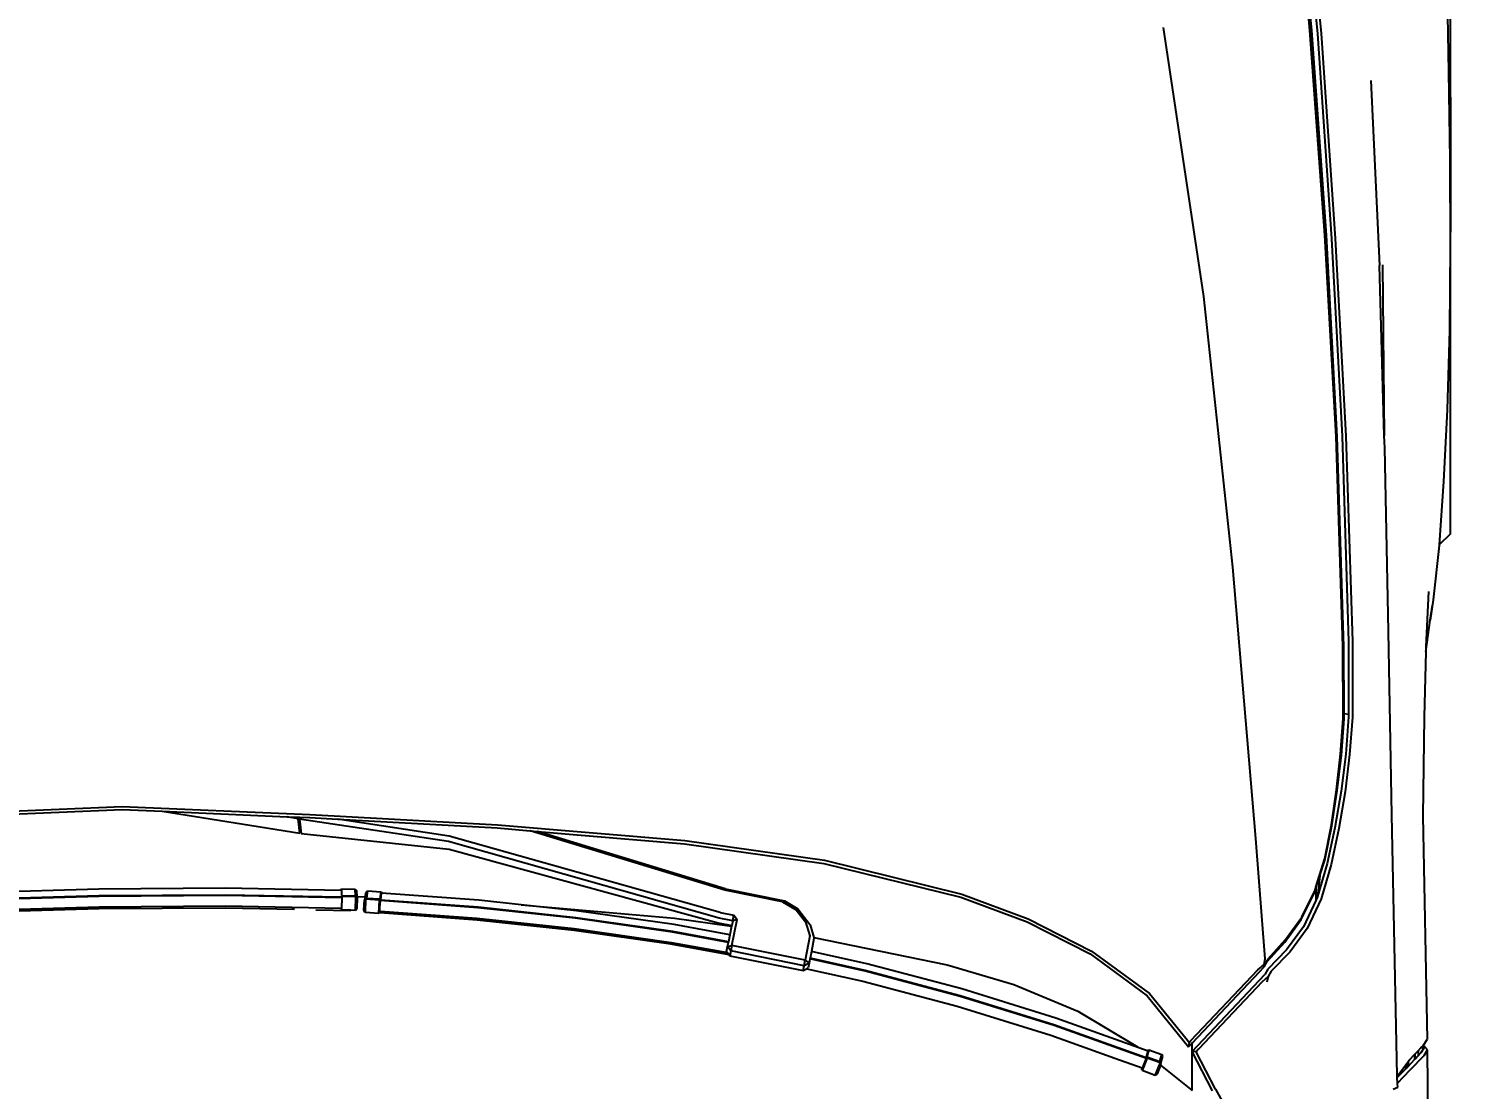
# Model space of a CAD drawing. Header units: metres. Extents: x 54.3 to 102.1, y 17 to 45.8.
# Drawn here: x 72.674 to 73.37, y 30.421 to 30.933 of the extents above; entities that cross this region are included whole.
import ezdxf

# ---------------------------------------------------------------- set-up
doc = ezdxf.new("R2010")
doc.units = ezdxf.units.M
doc.layers.get('Defpoints').update_dxf_attribs({"lineweight": 0})
doc.layers.add('Edges', color=7, linetype='Continuous')
doc.styles.add('TEXTS', font='swissl.ttf')
doc.dimstyles.new('Copy of DIMTEXT', dxfattribs={"dimscale": 0.3, "dimtxt": 0.22, "dimasz": 0.18, "dimexe": 0.05, "dimexo": 0.05, "dimgap": 0.05, "dimtad": 0, "dimzin": 1, "dimdsep": 46, "dimtxsty": 'TEXTS', "dimblk": 'ARCHTICK', "dimcen": 0.1, "dimclrd": 256, "dimclre": 6, "dimclrt": 7, "dimadec": 0, "dimazin": 0, "dimtfac": 0.15, "dimtix": 1, "dimtofl": 0, "dimtmove": 1, "dimatfit": 3, "dimldrblk": 'OPEN', "dimfxl": 0, "dimtolj": 1, "dimtzin": 0, "dimarcsym": 0})

# ---------------------------------------------------------------- blocks, each defined once
blk = doc.blocks.new('BMW 7 Series pl')
at = {"layer": 'Edges'}
for p, q in [((-1762, 958.5), (-2077, 958.5)), ((-1780.4, 957.2), (-1717, 958)), ((-1762, 958.5), (-1762, 958.5)), ((-1762, 958.5), (-1712.8, 958.5)), ((-1717, 958), (-1654.4, 958.4)), ((-1712.8, 958.5), (-1712.7, 958.5)), ((-1712.7, 958.5), (-1664.7, 958.5)), ((-1664.7, 958.5), (-1664.7, 958.5)), ((-1447, 958.5), (-1664.7, 958.5)), ((-1654.4, 958.4), (-1593.8, 957.8)), ((-1593.8, 957.8), (-1536.3, 956.2)), ((-1447, 958.5), (-1438.9, 950.4)), ((-1843.8, 955.9), (-1780.4, 957.2)), ((-1536.3, 956.2), (-1484.7, 953.6)), ((-1484.7, 953.6), (-1438.9, 950.4)), ((-1438.9, 950.4), (-1438.5, 950.4)), ((-1438.5, 950.4), (-1399.2, 946.1)), ((-1405.3, 942.6), (-1365.4, 940.9)), ((-1399.2, 946.1), (-1384.6, 944)), ((-1384.6, 944), (-1395.5, 945.5)), ((-1361.8, 940.8), (-1384.6, 944)), ((-1365.4, 940.9), (-1361.8, 940.8)), ((-1361.8, 940.8), (-1314.8, 939.6)), ((-1314.8, 939.6), (-1243.1, 938.6)), ((-1243.1, 938.6), (-1082, 941.8)), ((-1077.8, 939.1), (-1082, 941.8)), ((-1077.5, 938.8), (-1077.8, 939.1)), ((-1076.7, 940.1), (-1077.5, 938.8)), ((-1075.9, 937.3), (-1077.5, 938.8)), ((-1074.6, 942.1), (-1076.7, 940.1)), ((-1076, 939.7), (-1076.7, 940.1)), ((-1076, 939.7), (-1075.9, 937.3)), ((-1072.5, 937.5), (-1076, 939.7)), ((-1073.7, 935.2), (-1075.9, 937.3)), ((-802, 944.1), (-1074.6, 942.1)), ((-1070.4, 939.5), (-1074.6, 942.1)), ((-1070.1, 935.2), (-1072.5, 937.5)), ((-1060, 929.6), (-1070.4, 939.5)), ((-1073.7, 935.2), (-1070.1, 935.2)), ((-1071.7, 933.2), (-1073.7, 935.2)), ((-1068, 933.3), (-1071.7, 933.2)), ((-1071.1, 932.7), (-1071.7, 933.2)), ((-1071.1, 932.7), (-1067.5, 932.7)), ((-1067.3, 929), (-1071.1, 932.7)), ((-1068, 933.3), (-1070.1, 935.2)), ((-1067.5, 932.7), (-1068, 933.3)), ((-1062.7, 928.3), (-1067.5, 932.7)), ((-1066, 928), (-1067.3, 929)), ((-1066, 928), (-1062.7, 928.3)), ((-1064.7, 927), (-1066, 928)), ((-1061.6, 927.2), (-1064.7, 927)), ((-1064.1, 926.6), (-1064.7, 927)), ((-1064.1, 926.6), (-1061, 926.6)), ((-1063.5, 926.1), (-1064.1, 926.6)), ((-1062, 927.6), (-1062.7, 928.3)), ((-1061.6, 927.2), (-1062, 927.6)), ((-1061, 926.6), (-1061.6, 927.2)), ((-1060.5, 926.1), (-1061, 926.6)), ((-1050.5, 920.3), (-1060, 929.6)), ((-1244.2, 916.3), (-1376.5, 913.9)), ((-1055.9, 920.2), (-1244.2, 916.3)), ((-1063.5, 926.1), (-1060.5, 926.1)), ((-1056.1, 920.5), (-1063.5, 926.1)), ((-1054.5, 920.2), (-1060.5, 926.1)), ((-1056.1, 920.5), (-1055.9, 920.2)), ((-1054.5, 920.2), (-1055.9, 920.2)), ((-1050.5, 920.3), (-1054.5, 920.2)), ((-1049.9, 920.3), (-1050.5, 920.3)), ((-1047.5, 920.5), (-1049.9, 920.3)), ((-1046.1, 917.3), (-1047.5, 920.5)), ((-1774.1, 901), (-1640.6, 907.4)), ((-1641, 909.4), (-1517.7, 910.8)), ((-1517.7, 910.8), (-1640.6, 907.4)), ((-1509.1, 911.1), (-1517.7, 910.8)), ((-1376.5, 913.9), (-1509.1, 911.1)), ((-1517.4, 883.1), (-1369.3, 887.8)), ((-1517.3, 880.3), (-1369.2, 885)), ((-1369.3, 887.8), (-1314.7, 887.8)), ((-1369.2, 885), (-1316.8, 885)), ((-1317.3, 881.9), (-1316.8, 885)), ((-1316.8, 885), (-1314.8, 885)), ((-1314.8, 885), (-1287.9, 883)), ((-1314.7, 887.8), (-1287.6, 885.8)), ((-1287.6, 885.8), (-1260.7, 882.5)), ((-1808, 865.2), (-1660.1, 875.4)), ((-1517.2, 876.2), (-1662.5, 868)), ((-1517, 876.9), (-1662.4, 869)), ((-1660.1, 875.4), (-1517.4, 883.1)), ((-1659.8, 872.7), (-1517.3, 880.3)), ((-1365.8, 881), (-1517.2, 876.2)), ((-1365.6, 881.7), (-1517, 876.9)), ((-1313.6, 881.2), (-1365.8, 881)), ((-1317.3, 881.9), (-1365.6, 881.7)), ((-1313.3, 881.9), (-1317.3, 881.9)), ((-1287.8, 879.2), (-1313.6, 881.2)), ((-1287.3, 879.9), (-1313.3, 881.9)), ((-1287.9, 883), (-1261.1, 879.7)), ((-1262.2, 876.3), (-1287.8, 879.2)), ((-1261.6, 876.9), (-1287.3, 879.9)), ((-1237, 872.6), (-1262.2, 876.3)), ((-1236.2, 873), (-1261.6, 876.9)), ((-1261.1, 879.7), (-1234.7, 875.1)), ((-1260.7, 882.5), (-1234.2, 877.9)), ((-1234.7, 875.1), (-1208.9, 869.7)), ((-1234.2, 877.9), (-1208.2, 872.5)), ((-1949.4, 852.2), (-1808, 865.2)), ((-1662.5, 868), (-1810.3, 857.2)), ((-1662.4, 869), (-1810.2, 858.5)), ((-1807.7, 862.6), (-1659.8, 872.7)), ((-1212.5, 867.8), (-1237, 872.6)), ((-1211.5, 867.8), (-1236.2, 873)), ((-1191.9, 861.5), (-1212.5, 867.8)), ((-1200.3, 864.3), (-1211.5, 867.8)), ((-1208.9, 869.7), (-1185.2, 862.7)), ((-1208.2, 872.5), (-1183.6, 865.2)), ((-1200.7, 864.4), (-1200.3, 864.3)), ((-1200.3, 864.3), (-1185.2, 862.7)), ((-1191.4, 861.5), (-1200.3, 864.3)), ((-1183.6, 865.2), (-1162, 855.1)), ((-1810.3, 857.2), (-1952.3, 843.8)), ((-1810.2, 858.5), (-1952.1, 845.3)), ((-1948.9, 849.6), (-1807.7, 862.6)), ((-1191.9, 861.5), (-1191.4, 861.5)), ((-1189.8, 860.9), (-1191.9, 861.5)), ((-1191.4, 861.5), (-1182.4, 861.5)), ((-1188.4, 860.6), (-1191.4, 861.5)), ((-1170.2, 851.3), (-1189.8, 860.9)), ((-1168.6, 850.8), (-1188.4, 860.6)), ((-1185.2, 862.7), (-1184.6, 862.5)), ((-1184.6, 862.5), (-1182.4, 861.5)), ((-1182.4, 861.5), (-1163.4, 852.6)), ((-1162, 855.1), (-1145, 842.6)), ((-1154.1, 839.6), (-1170.2, 851.3)), ((-1152.3, 839), (-1168.6, 850.8)), ((-1163.4, 852.6), (-1146.6, 840.3)), ((-1140.1, 826.9), (-1154.1, 839.6)), ((-1138.2, 826.2), (-1152.3, 839)), ((-1146.6, 840.3), (-1132.8, 826.7)), ((-1145, 842.6), (-1131.3, 829.1)), ((-1140.2, 824.9), (-1227.1, 818)), ((-1136.2, 824.1), (-1140.2, 824.9)), ((-1136.2, 824.1), (-1140.1, 826.9)), ((-1134.4, 824.1), (-1138.2, 826.2)), ((-1132.2, 819.6), (-1136.2, 824.1)), ((-1130.6, 820.6), (-1134.4, 824.1)), ((-1132.8, 826.7), (-1128.9, 824.6)), ((-1131.3, 829.1), (-1127.5, 827)), ((-1073.4, 772.2), (-1128.9, 824.6)), ((-1127.5, 827), (-1123.4, 826)), ((-1127.5, 827), (-1123.7, 822.7)), ((-1123.7, 822.7), (-1075.1, 776.8)), ((-1227.1, 818), (-1422.9, 801.4)), ((-1081.2, 771.3), (-1132.2, 819.6)), ((-1130.6, 820.6), (-1079.3, 772.2)), ((-1422.9, 801.4), (-1618.2, 780.7)), ((-1046.2, 789), (-1013.4, 807.2)), ((-1618.2, 780.7), (-1812.4, 751.6)), ((-1045, 786.9), (-1073.4, 772.2)), ((-1046.2, 789), (-1073.2, 775)), ((-1079.9, 770), (-1081.2, 771.3)), ((-1079.5, 772.2), (-1079.8, 772.2)), ((-1073.4, 772.2), (-1079.3, 772.2)), ((-1076.6, 769.6), (-1079.3, 772.2)), ((-1075.1, 776.8), (-1073.2, 775)), ((-1073.2, 775), (-1073.4, 772.2)), ((-1045.3, 772.2), (-1073.4, 772.2)), ((-1063.4, 749.4), (-1045.3, 772.2)), ((-1115.3, 741.4), (-1081.4, 768.8)), ((-1113.5, 739.8), (-1076.6, 769.6)), ((-1081.4, 768.8), (-1079.9, 770)), ((-1079.9, 770), (-1076.6, 769.6)), ((-1074.6, 740.9), (-1071.1, 750.3)), ((-1071.1, 750.3), (-1069.8, 750.8)), ((-1066.1, 748.8), (-1071.1, 750.3)), ((-1069.8, 750.8), (-1064.9, 749.4)), ((-1065.3, 749.2), (-1064.9, 749.4)), ((-1064.9, 749.4), (-1064.1, 749.7)), ((-1064.1, 749.7), (-1063.4, 749.4)), ((-1063.4, 749.4), (-1057.3, 747)), ((-1145.7, 699.6), (-1115.3, 741.4)), ((-1143.7, 698.5), (-1113.5, 739.8)), ((-1068.2, 739.1), (-1092, 672.6)), ((-1073.6, 740.3), (-1076, 733.6)), ((-1074.2, 740.4), (-1074.6, 740.9)), ((-1074.6, 740.9), (-1069.6, 739.5)), ((-1073.6, 740.3), (-1074.2, 740.4)), ((-1068.8, 738.9), (-1073.6, 740.3)), ((-1073.6, 740.3), (-1073.6, 740.3)), ((-1069.6, 739.5), (-1066.1, 748.8)), ((-1069.6, 739.5), (-1068.8, 739.8)), ((-1068.8, 739.8), (-1065.3, 749.2)), ((-1068.8, 739.8), (-1059.6, 736.2)), ((-1068.2, 739.1), (-1068.8, 738.9)), ((-1063.7, 737.4), (-1068.2, 739.1)), ((-1065.3, 749.2), (-1066.1, 748.8)), ((-1056.1, 745.5), (-1065.3, 749.2)), ((-1056.1, 745.5), (-1059.6, 736.2)), ((-1057.3, 747), (-1056.1, 745.5)), ((-1102.5, 689.6), (-1076.7, 732.7)), ((-1076, 733.6), (-1097.4, 673.8)), ((-1068.8, 738.9), (-1092.6, 672.4)), ((-1076.7, 732.7), (-1076, 733.6)), ((-1068.6, 716.3), (-1061.5, 736)), ((-1059.6, 736.2), (-1063.7, 737.4)), ((-1061.3, 736.5), (-1063.7, 737.4)), ((-1061.5, 736), (-1061.3, 736.5)), ((-1061.5, 736), (-1060.2, 735.5)), ((-1085.1, 670.1), (-1068.6, 716.3)), ((-1169, 653.9), (-1145.7, 699.6)), ((-1166.9, 653), (-1143.7, 698.5)), ((-1121.7, 643.4), (-1102.5, 689.6)), ((-1097.4, 673.8), (-1118.5, 606)), ((-1092.6, 672.4), (-1113.6, 604.7)), ((-1092, 672.6), (-1113.1, 604.8)), ((-1106, 602.7), (-1085.1, 670.1)), ((-1186.9, 605.9), (-1169, 653.9)), ((-1184.8, 605.2), (-1166.9, 653)), ((-1135.8, 595.4), (-1121.7, 643.4)), ((-1211.3, 506.8), (-1186.9, 605.9)), ((-1209.1, 506.4), (-1184.8, 605.2)), ((-1118.5, 606), (-1136.7, 537.4)), ((-1113.6, 604.7), (-1131.8, 536.2)), ((-1113.1, 604.8), (-1131.3, 536.2)), ((-1155.5, 499.1), (-1135.8, 595.4)), ((-1124.1, 534.4), (-1106, 602.7)), ((-1136.7, 537.4), (-1145.6, 497.4)), ((-1131.8, 536.2), (-1140.6, 496.4)), ((-1131.3, 536.2), (-1140.2, 496.3)), ((-1133.1, 494), (-1124.1, 534.4)), ((-1225.6, 406), (-1211.3, 506.8)), ((-1223.3, 405.8), (-1209.1, 506.4)), ((-1176.4, 487.6), (-1164.8, 496.6)), ((-1175.5, 486.3), (-1167, 493.1)), ((-1167, 493.1), (-1156.8, 496.2)), ((-1164.8, 496.6), (-1155.5, 499.1)), ((-1156.8, 496.2), (-1139.2, 493)), ((-1155.5, 499.1), (-1154.9, 499.2)), ((-1154.9, 499.2), (-1145.6, 497.4)), ((-1139.2, 493), (-1149.9, 440.1)), ((-1135.2, 492.2), (-1145.9, 439.3)), ((-1145.6, 497.4), (-1140.6, 496.4)), ((-1142.4, 438.6), (-1131.7, 491.5)), ((-1140.6, 496.4), (-1140.2, 496.3)), ((-1140.2, 496.3), (-1137.2, 495.7)), ((-1139.2, 493), (-1137.2, 495.7)), ((-1135.2, 492.2), (-1139.2, 493)), ((-1137.2, 495.7), (-1133.7, 495)), ((-1137.2, 495.7), (-1135.2, 492.2)), ((-1131.7, 491.5), (-1135.2, 492.2)), ((-1133.1, 494), (-1133.7, 495)), ((-1132.7, 493.3), (-1133.1, 494)), ((-1131.7, 491.5), (-1132.7, 493.3)), ((-1182.1, 478.1), (-1176.4, 487.6)), ((-1181.3, 476.5), (-1175.5, 486.3)), ((-1190.8, 435.1), (-1182.1, 478.1)), ((-1181.3, 476.5), (-1189.7, 434.9)), ((-1173.6, 431.6), (-1171.7, 441.4)), ((-1171.7, 441.4), (-1168.7, 443.9)), ((-1167.6, 440.6), (-1171.7, 441.4)), ((-1167.6, 440.6), (-1169.6, 430.8)), ((-1169.5, 398.5), (-1163.8, 439.8)), ((-1168.7, 443.9), (-1167.6, 440.6)), ((-1149.9, 440.1), (-1168.7, 443.9)), ((-1167.6, 440.6), (-1164.2, 439.9)), ((-1166.2, 430.1), (-1164.2, 439.9)), ((-1157.5, 438.6), (-1164.9, 398.3)), ((-1164.2, 439.9), (-1163.8, 439.8)), ((-1163.8, 439.8), (-1157.5, 438.6)), ((-1152.5, 437.6), (-1159.9, 397.4)), ((-1152.1, 437.5), (-1159.4, 397.2)), ((-1157.5, 438.6), (-1152.5, 437.6)), ((-1152.5, 437.6), (-1152.3, 437.5)), ((-1152.1, 437.5), (-1152.3, 437.5)), ((-1149, 436.8), (-1152.1, 437.5)), ((-1143.1, 438.1), (-1150.7, 396)), ((-1149, 436.8), (-1149.9, 440.1)), ((-1149.9, 440.1), (-1145.9, 439.3)), ((-1145.9, 439.3), (-1149, 436.8)), ((-1145.9, 439.3), (-1142.4, 438.6)), ((-1144.7, 436.8), (-1143.1, 438.1)), ((-1143.1, 438.1), (-1142.4, 438.6)), ((-1189.7, 434.9), (-1232.7, 294.5)), ((-1190.8, 435.1), (-1232.2, 299.8)), ((-1173.6, 431.6), (-1228.7, 236)), ((-1169.6, 430.8), (-1224.9, 235.5)), ((-1219.4, 236), (-1166.2, 430.1)), ((-1152.1, 396.1), (-1144.7, 436.8)), ((-1145.6, 436.1), (-1149, 436.8)), ((-1145.6, 436.1), (-1144.7, 436.8)), ((-1236.9, 270.9), (-1225.6, 406)), ((-1232.2, 299.8), (-1223.3, 405.8)), ((-1179.2, 287.9), (-1169.5, 398.5)), ((-1164.9, 398.3), (-1174.9, 328)), ((-1159.9, 397.4), (-1169.9, 327.3)), ((-1159.4, 397.2), (-1169.5, 327)), ((-1162.1, 326.2), (-1152.1, 396.1)), ((-1150.7, 396), (-1160.7, 326.3)), ((-1174.9, 328), (-1179.2, 287.9)), ((-1169.9, 327.3), (-1177.5, 256.9)), ((-1169.5, 327), (-1177.1, 256.6)), ((-1169.6, 256), (-1162.1, 326.2)), ((-1160.7, 326.3), (-1168.2, 256.3)), ((-1234.7, 270.7), (-1232.7, 294.5)), ((-1232.7, 294.5), (-1232.2, 299.8)), ((-1179.2, 287.9), (-1182.5, 257.5)), ((-1244.3, 135.5), (-1236.9, 270.9)), ((-1241, 155.7), (-1234.7, 270.7)), ((-1182.5, 257.5), (-1187.6, 187.2)), ((-1177.5, 256.9), (-1182.6, 186.5)), ((-1177.1, 256.6), (-1182.2, 186.1)), ((-1174.7, 186.1), (-1169.6, 256)), ((-1168.2, 256.3), (-1173.3, 186.1)), ((-1224.9, 235.5), (-1241.1, 128)), ((-1228.7, 236), (-1241, 155.7)), ((-1230.6, 129.2), (-1219.4, 236)), ((-1189.3, 177), (-1188.6, 187)), ((-1189.3, 177), (-1184.1, 176.4)), ((-1188.3, 176), (-1189.3, 177)), ((-1188.6, 187), (-1188.1, 187.2)), ((-1183.5, 186.3), (-1188.6, 187)), ((-1188.1, 187.2), (-1187.6, 187.2)), ((-1187.6, 187.2), (-1187.6, 187)), ((-1187.6, 187), (-1182.6, 186.5)), ((-1184.1, 176.4), (-1183.5, 186.3)), ((-1183.6, 175.7), (-1182.9, 185.7)), ((-1182.9, 185.7), (-1183.5, 186.3)), ((-1173, 185.3), (-1182.9, 185.7)), ((-1182.6, 186.5), (-1182.2, 186.1)), ((-1182.2, 186.1), (-1177.2, 185.8)), ((-1177.2, 185.8), (-1173, 185.3)), ((-1177.2, 185.8), (-1174.7, 185.7)), ((-1173.3, 186.1), (-1174.7, 186.1)), ((-1174.7, 185.7), (-1174.7, 186.1)), ((-1173, 185.3), (-1173.7, 175.3)), ((-1190.8, 158.2), (-1190.6, 168.2)), ((-1190.6, 168.2), (-1189.6, 169.2)), ((-1185.6, 168.3), (-1190.6, 168.2)), ((-1189.6, 169.2), (-1185.2, 169.3)), ((-1185, 175.5), (-1188.3, 176)), ((-1185.8, 158.3), (-1185.6, 168.3)), ((-1185.2, 168.7), (-1185.6, 168.3)), ((-1185.4, 158.7), (-1185.2, 168.7)), ((-1185.2, 169.3), (-1185, 175.5)), ((-1185.2, 169.3), (-1184.6, 169.3)), ((-1185.2, 168.7), (-1184.6, 169.3)), ((-1175.2, 168.3), (-1185.2, 168.7)), ((-1183.2, 175.3), (-1185, 175.5)), ((-1184.6, 169.3), (-1184.3, 169.6)), ((-1184.3, 169.6), (-1176.8, 169.4)), ((-1184.1, 176.4), (-1183.6, 175.7)), ((-1183.6, 175.7), (-1173.7, 175.3)), ((-1183.4, 175.5), (-1183.6, 175.7)), ((-1183.4, 175.5), (-1183.3, 175.5)), ((-1183.3, 175.5), (-1175.3, 174.5)), ((-1183.2, 175.3), (-1183.3, 175.5)), ((-1182.7, 174.8), (-1183.2, 175.3)), ((-1175.3, 174.5), (-1182.7, 174.8)), ((-1176.8, 169.4), (-1175.2, 168.3)), ((-1173.7, 175.3), (-1175.3, 174.5)), ((-1175.2, 168.3), (-1175.3, 165.1)), ((-1189.5, 158), (-1191.1, 74.4)), ((-1190.8, 158.2), (-1185.8, 158.3)), ((-1190.2, 158), (-1190.8, 158.2)), ((-1189.5, 158), (-1190.2, 158)), ((-1189.5, 158.2), (-1189.5, 158)), ((-1184.6, 158.3), (-1186.1, 74.5)), ((-1185.8, 158.3), (-1185.4, 158.7)), ((-1184.3, 158.6), (-1185.8, 74.6)), ((-1185.4, 158.7), (-1184.3, 158.6)), ((-1184.3, 158.6), (-1176.8, 158.4)), ((-1178.4, 74.5), (-1176.8, 158.3)), ((-1175.4, 158.4), (-1176.8, 158.3)), ((-1176.8, 158.3), (-1176.8, 158.4)), ((-1176.8, 158.4), (-1175.4, 158.4)), ((-1175.6, 139.8), (-1175.2, 165.1)), ((-1175.3, 165.1), (-1175.4, 158.4)), ((-1175.3, 165.1), (-1175.2, 165.1)), ((-1242.1, 135.4), (-1241, 155.7)), ((-1250.2, 0), (-1244.3, 135.5)), ((-1242.4, 128.2), (-1242.1, 135.4)), ((-1246.7, 28.8), (-1230.8, 128.2)), ((-1242.8, 119), (-1242.4, 127.2)), ((-1241.2, 127), (-1242.8, 119)), ((-1242.4, 128.2), (-1241.1, 128)), ((-1242.4, 127.2), (-1242.4, 128.2)), ((-1241.2, 127), (-1242.4, 127.2)), ((-1230.8, 128.2), (-1241.2, 127)), ((-1241.1, 128), (-1230.6, 129.2)), ((-1246.7, 28.8), (-1242.8, 119)), ((-1175.9, 124.3), (-1176.8, 74.3)), ((-1191.1, 74.4), (-1190.5, -16.8)), ((-1186.1, 74.5), (-1185.6, -16.7)), ((-1185.8, 74.6), (-1185.2, -16.6)), ((-1177.8, -16.5), (-1178.4, 74.5)), ((-1176.8, 74.3), (-1176.3, -16.6)), ((-1248, 0), (-1246.7, 28.8)), ((-1244.3, -135.6), (-1250.2, 0)), ((-1242.1, -135.5), (-1248, 0)), ((-1190.5, -16.8), (-1187.9, -108)), ((-1185.6, -16.7), (-1182.9, -107.8)), ((-1185.2, -16.6), (-1182.6, -107.8)), ((-1175.2, -107.5), (-1177.8, -16.5)), ((-1176.3, -16.6), (-1173.7, -107.4))]:
    blk.add_line(p, q, dxfattribs=at)
blk = doc.blocks.new('_ArchTick')
at = {"color": 0, "linetype": 'ByBlock', "const_width": 0.15}
blk.add_lwpolyline([(-0.5, -0.5), (0.5, 0.5)], dxfattribs=at)
blk = doc.blocks.new('*D221')
at = {"layer": 'Defpoints', "color": 0, "transparency": 16777216}
for p in [(71.3011, 30.28539), (74.1511, 30.28539), (74.1511, 30.225)]:
    blk.add_point(p, dxfattribs=at)
at = {"layer": 'Edges', "color": 6, "lineweight": -2, "transparency": 16777216}
for p, q in [((71.3011, 30.26039), (71.3011, 30.2)), ((74.1511, 30.26039), (74.1511, 30.2))]:
    blk.add_line(p, q, dxfattribs=at)
at = {"layer": 'Edges', "lineweight": -2, "transparency": 16777216}
for p, q in [((71.3011, 30.225), (72.46425, 30.225)), ((74.1511, 30.225), (72.98794, 30.225))]:
    blk.add_line(p, q, dxfattribs=at)
at = {"layer": 'Edges', "lineweight": -2, "transparency": 16777216, "xscale": 0.09, "yscale": 0.09, "zscale": 0.09, "rotation": 180}
blk.add_blockref('_ArchTick', (71.3011, 30.225), dxfattribs=at)
at = {"layer": 'Edges', "lineweight": -2, "transparency": 16777216, "xscale": 0.09, "yscale": 0.09, "zscale": 0.09}
blk.add_blockref('_ArchTick', (74.1511, 30.225), dxfattribs=at)
at = {"layer": 'Edges', "color": 7, "transparency": 16777216, "char_height": 0.11, "attachment_point": 5, "style": 'TEXTS', "bg_fill": 3, "box_fill_scale": 1.1, "bg_fill_color": 256, "bg_fill_true_color": 13158600, "bg_fill_transparency": 0}
for s, insert in [('\\A1;2.85 m', (72.7261, 30.30653)), ('\\A1;[9\'-4{\\H0.15x;\\S1/4;}" ft]', (72.7261, 30.12921))]:
    blk.add_mtext(s, dxfattribs=dict(at, insert=insert))
blk = doc.blocks.new('_Open')
at = {"color": 0, "linetype": 'ByBlock', "lineweight": -2}
for p, q in [((-1, 0.1667), (0, 0)), ((-1, -0.1667), (0, 0)), ((0, 0), (-1, 0))]:
    blk.add_line(p, q, dxfattribs=at)

msp = doc.modelspace()

# ---------------------------------------------------------------- block references
at = {"xscale": 0.0006692596187054165, "yscale": 0.0006692596187054165, "zscale": 0.0006692596187054165, "rotation": 270}
msp.add_blockref('BMW 7 Series pl', (72.71874, 29.7209), dxfattribs=at)

# ---------------------------------------------------------------- next in the draw order: dimensions: what is measured, and where the dimension line sits
at = {"layer": 'Edges'}
dim = msp.add_linear_dim(base=(74.1511, 30.225), p1=(71.3011, 30.28539), p2=(74.1511, 30.28539), dimstyle='Copy of DIMTEXT', override={"dimscale": 0.5, "dimpost": ' m\\X', "dimfxl": 0.9, "dimfxlon": 1, "dimtfill": 1}, dxfattribs=at)
dim.commit()
dim.dimension.update_dxf_attribs({"geometry": '*D221', "text_midpoint": (72.7261, 30.225)})

doc.saveas('drawing.dxf')
